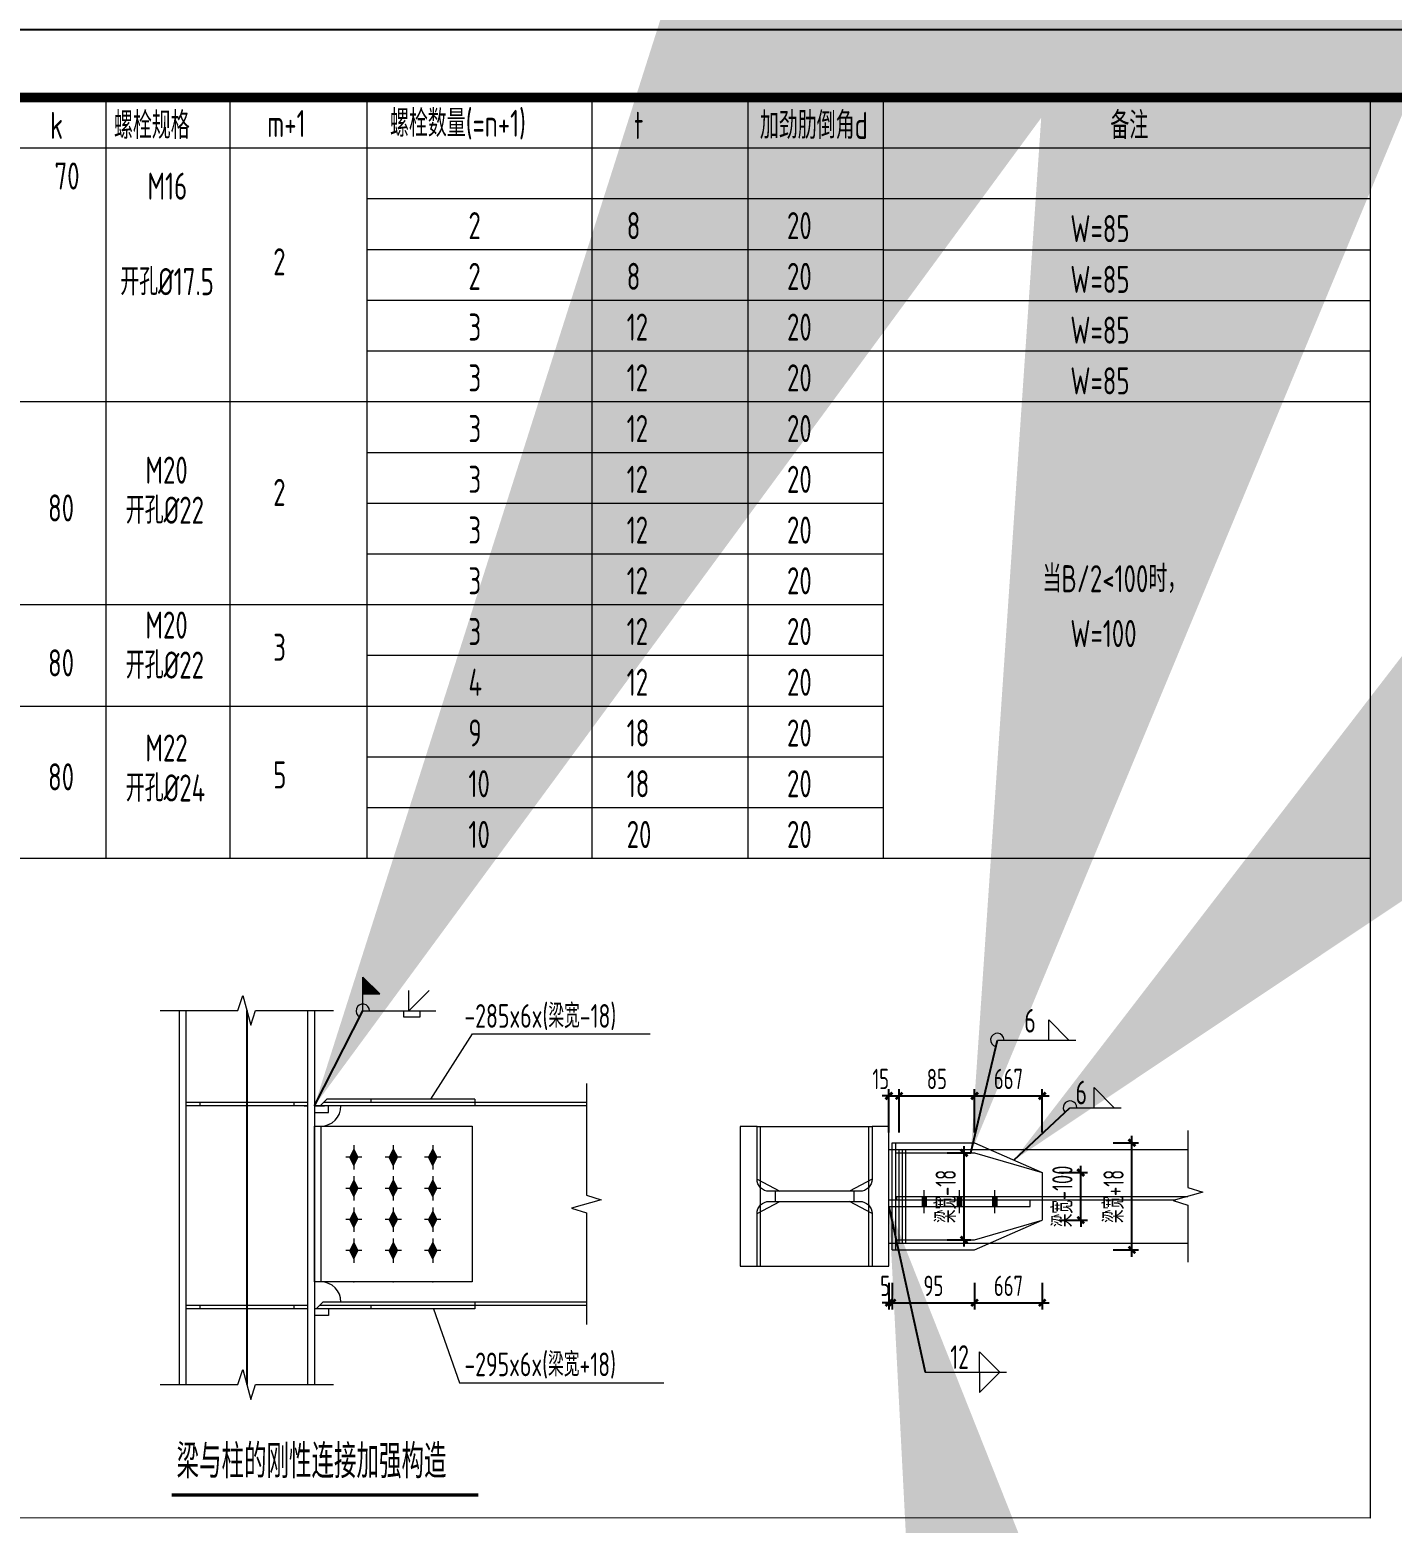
# Model space of a CAD drawing. Extents: x -138012 to 2129925, y -311560 to 0.
# Drawn here: x 1903268 to 1923407, y -158663 to -136589 of the extents above; entities that cross this region are included whole.
import ezdxf
from ezdxf.enums import TextEntityAlignment as Align

# ---------------------------------------------------------------- set-up
doc = ezdxf.new("R2010")
doc.units = 0
doc.header["$LTSCALE"] = 1000
doc.header["$MEASUREMENT"] = 0
doc.linetypes.add('ACAD_ISO04W100', pattern=[30, 24, -3, 0, -3])
doc.linetypes.add('DASHED', pattern=[0.75, 0.5, -0.25])
doc.layers.get('0').update_dxf_attribs({"linetype": 'CONTINUOUS'})
doc.layers.get('Defpoints').update_dxf_attribs({"linetype": 'CONTINUOUS'})
for name, color, linetype in [('3', 3, 'CONTINUOUS'), ('图框', 4, 'CONTINUOUS'), ('填充', 8, 'CONTINUOUS'), ('尺寸', 3, 'CONTINUOUS'), ('文字', 7, 'CONTINUOUS'), ('轴线', 1, 'ACAD_ISO04W100')]:
    doc.layers.add(name, color=color, linetype=linetype)
doc.layers.add('solid', color=4, linetype='CONTINUOUS', lineweight=9)
doc.layers.add('细线', color=8, linetype='CONTINUOUS', lineweight=9)
doc.styles.get("Standard").update_dxf_attribs({"font": 'GBENOR', "bigfont": 'GBCBIG'})
doc.styles.add('TSSD_Dimension', font='tssdeng.shx', dxfattribs={"width": 0.7, "bigfont": 'hztxt.shx'})
doc.styles.add('TSSD_Label', font='Tssdeng.shx', dxfattribs={"width": 0.7, "bigfont": 'hztxt.shx'})
doc.styles.add('TSSD_REIN', font='tssdeng.shx', dxfattribs={"width": 0.7, "bigfont": 'tssdchn.shx'})
doc.dimstyles.new('TSSD_10_1', dxfattribs={"dimtxt": 3, "dimasz": 1, "dimexe": 1, "dimexo": 2.5, "dimgap": 1, "dimtad": 1, "dimdec": 0, "dimlfac": 10, "dimzin": 0, "dimdsep": 46, "dimtxsty": 'TSSD_Dimension', "dimblk": 'ARCHTICK', "dimcen": 0, "dimdle": 1, "dimclrt": 7, "dimadec": 0, "dimazin": 0, "dimtfac": 1, "dimtdec": 0, "dimtix": 1, "dimtmove": 2, "dimatfit": 3, "dimldrblk": 'ARCHTICK', "dimfxl": 0, "dimtolj": 1, "dimtzin": 0, "dimarcsym": 0})
doc.dimstyles.new('TSSD_LEADER_STYLE_200.0', dxfattribs={"dimtxt": 0.18, "dimasz": 200, "dimexe": 0.18, "dimexo": 0.0625, "dimgap": 0.09, "dimtad": 0, "dimtih": 1, "dimtoh": 1, "dimdec": 4, "dimzin": 0, "dimdsep": 46, "dimtxsty": 'Standard', "dimcen": 0.09, "dimadec": 0, "dimazin": 0, "dimtfac": 1, "dimtdec": 4, "dimtofl": 0, "dimtmove": 0, "dimatfit": 3, "dimfxl": 0, "dimtolj": 1, "dimtzin": 0, "dimarcsym": 0})

# ---------------------------------------------------------------- blocks, each defined once
blk = doc.blocks.new('_Weld001')
at = {"linetype": 'ByBlock'}
blk.add_hatch(color=0, dxfattribs=at).paths.add_polyline_path([(0, 1), (0, 0.5), (0.5, 0.5)])
at = {"color": 0, "linetype": 'ByBlock'}
for p, q in [((0, 1), (0.5, 0.5)), ((0, 0), (0, 1)), ((0, 0.5), (0.5, 0.5))]:
    blk.add_line(p, q, dxfattribs=at)
blk = doc.blocks.new('_WELD0012')
at = {"color": 0, "linetype": 'ByBlock'}
for q in [(1, 1), (0, 1)]:
    blk.add_line((0, 0), q, dxfattribs=at)
blk.add_attdef('A', (0.24, 1.464), '', height=0.8, dxfattribs=at)
blk = doc.blocks.new('_ArchTick')
at = {"color": 0, "linetype": 'ByBlock', "const_width": 0.4}
blk.add_lwpolyline([(-0.5, -0.5), (0.5, 0.5)], dxfattribs=at)
blk = doc.blocks.new('*D269')
at = {"layer": 'Defpoints', "color": 0}
for p in [(439435.56, 111164.18), (439436.06, 111164.18), (439436.06, 111158.75)]:
    blk.add_point(p, dxfattribs=at)
at = {"layer": '尺寸', "color": 0, "lineweight": -2}
for p, q in [((439435.56, 111161.68), (439435.56, 111157.75)), ((439436.06, 111161.68), (439436.06, 111157.75)), ((439435.56, 111158.75), (439434.56, 111158.75)), ((439435.56, 111158.75), (439436.06, 111158.75)), ((439436.06, 111158.75), (439437.06, 111158.75))]:
    blk.add_line(p, q, dxfattribs=at)
blk.add_blockref('_ArchTick', (439435.56, 111158.75), dxfattribs=at)
at = {"layer": '尺寸', "color": 0, "lineweight": -2, "rotation": 180}
blk.add_blockref('_ArchTick', (439436.06, 111158.75), dxfattribs=at)
at = {"layer": '尺寸', "color": 7, "insert": (439435, 111161.25), "char_height": 3, "attachment_point": 5, "style": 'TSSD_REIN'}
blk.add_mtext('\\A1;5', dxfattribs=at)
blk = doc.blocks.new('*D271')
at = {"layer": 'Defpoints', "color": 0}
for p in [(439437.06, 111189.33), (439435.56, 111181.4), (439437.06, 111181.4)]:
    blk.add_point(p, dxfattribs=at)
at = {"layer": '尺寸', "color": 0, "lineweight": -2}
for p, q in [((439435.56, 111189.33), (439434.56, 111189.33)), ((439435.56, 111183.9), (439435.56, 111190.33)), ((439435.56, 111189.33), (439437.06, 111189.33)), ((439437.06, 111183.9), (439437.06, 111190.33)), ((439437.06, 111189.33), (439438.06, 111189.33))]:
    blk.add_line(p, q, dxfattribs=at)
blk.add_blockref('_ArchTick', (439435.56, 111189.33), dxfattribs=at)
at = {"layer": '尺寸', "color": 0, "lineweight": -2, "rotation": 180}
blk.add_blockref('_ArchTick', (439437.06, 111189.33), dxfattribs=at)
at = {"layer": '尺寸', "color": 7, "insert": (439434.35, 111191.83), "char_height": 3, "attachment_point": 5, "style": 'TSSD_REIN'}
blk.add_mtext('\\A1;15', dxfattribs=at)
blk = doc.blocks.new('_WELD004')
at = {"color": 0, "linetype": 'ByBlock'}
for p, q in [((0, 1), (1, 0)), ((0, 0), (0, 1))]:
    blk.add_line(p, q, dxfattribs=at)
blk = doc.blocks.new('*D275')
at = {"layer": 'Defpoints', "color": 0}
for p in [(439466.23, 111182.4), (439471.48, 111182.4), (439466.23, 111166.55)]:
    blk.add_point(p, dxfattribs=at)
at = {"layer": '尺寸', "color": 0, "lineweight": -2}
for p, q in [((439468.73, 111182.4), (439472.48, 111182.4)), ((439471.48, 111165.55), (439471.48, 111183.4)), ((439468.73, 111166.55), (439472.48, 111166.55))]:
    blk.add_line(p, q, dxfattribs=at)
for p, rotation in [((439471.48, 111182.4), 90), ((439471.48, 111166.55), 270)]:
    blk.add_blockref('_ArchTick', p, dxfattribs=dict(at, rotation=rotation))
at = {"layer": '尺寸', "color": 7, "insert": (439468.8, 111174.48), "char_height": 3, "attachment_point": 5, "rotation": 90, "style": 'TSSD_REIN'}
blk.add_mtext('\\A1;梁宽+18', dxfattribs=at)
blk = doc.blocks.new('*D276')
at = {"layer": 'Defpoints', "color": 0}
for p in [(439458.23, 111177.98), (439463.92, 111177.98), (439458.23, 111170.98)]:
    blk.add_point(p, dxfattribs=at)
at = {"layer": '尺寸', "color": 0, "lineweight": -2}
for p, q in [((439460.73, 111177.98), (439464.92, 111177.98)), ((439463.92, 111177.98), (439463.92, 111178.98)), ((439463.92, 111170.98), (439463.92, 111177.98)), ((439460.73, 111170.98), (439464.92, 111170.98)), ((439463.92, 111170.98), (439463.92, 111169.98))]:
    blk.add_line(p, q, dxfattribs=at)
for p, rotation in [((439463.92, 111177.98), 270), ((439463.92, 111170.98), 90)]:
    blk.add_blockref('_ArchTick', p, dxfattribs=dict(at, rotation=rotation))
at = {"layer": '尺寸', "color": 7, "insert": (439461.24, 111174.48), "char_height": 3, "attachment_point": 5, "rotation": 90, "style": 'TSSD_REIN'}
blk.add_mtext('\\A1;梁宽-100', dxfattribs=at)
blk = doc.blocks.new('*D277')
at = {"layer": 'Defpoints', "color": 0}
for p in [(439441.66, 111180.9), (439446.66, 111180.9), (439441.66, 111168.05)]:
    blk.add_point(p, dxfattribs=at)
at = {"layer": '尺寸', "color": 0, "lineweight": -2}
for p, q in [((439444.16, 111180.9), (439447.66, 111180.9)), ((439446.66, 111167.05), (439446.66, 111181.9)), ((439444.16, 111168.05), (439447.66, 111168.05))]:
    blk.add_line(p, q, dxfattribs=at)
for p, rotation in [((439446.66, 111180.9), 90), ((439446.66, 111168.05), 270)]:
    blk.add_blockref('_ArchTick', p, dxfattribs=dict(at, rotation=rotation))
at = {"layer": '尺寸', "color": 7, "insert": (439443.98, 111174.48), "char_height": 3, "attachment_point": 5, "rotation": 90, "style": 'TSSD_REIN'}
blk.add_mtext('\\A1;梁宽-18', dxfattribs=at)
blk = doc.blocks.new('2013032009565986')
at = {"layer": '填充'}
for points in [[(439356.46, 111181.45), (439357.06, 111180.25), (439356.46, 111179.05), (439355.86, 111180.25)], [(439362.29, 111181.45), (439362.89, 111180.25), (439362.29, 111179.05), (439361.69, 111180.25)], [(439368.12, 111181.45), (439368.72, 111180.25), (439368.12, 111179.05), (439367.52, 111180.25)], [(439356.46, 111176.85), (439357.06, 111175.65), (439356.46, 111174.45), (439355.86, 111175.65)], [(439362.29, 111176.85), (439362.89, 111175.65), (439362.29, 111174.45), (439361.69, 111175.65)], [(439368.12, 111176.85), (439368.72, 111175.65), (439368.12, 111174.45), (439367.52, 111175.65)], [(439356.46, 111172.25), (439357.06, 111171.05), (439356.46, 111169.85), (439355.86, 111171.05)], [(439362.29, 111172.25), (439362.89, 111171.05), (439362.29, 111169.85), (439361.69, 111171.05)], [(439368.12, 111172.25), (439368.72, 111171.05), (439368.12, 111169.85), (439367.52, 111171.05)], [(439356.46, 111167.65), (439357.06, 111166.45), (439356.46, 111165.25), (439355.86, 111166.45)], [(439362.29, 111167.65), (439362.89, 111166.45), (439362.29, 111165.25), (439361.69, 111166.45)], [(439368.12, 111167.65), (439368.72, 111166.45), (439368.12, 111165.25), (439367.52, 111166.45)]]:
    blk.add_hatch(color=256, dxfattribs=at).paths.add_polyline_path(points)
at = {"layer": '细线'}
for p, q in [((439330.63, 111201.97), (439330.63, 111146.67)), ((439331.63, 111201.97), (439331.63, 111146.67)), ((439349.63, 111201.97), (439349.63, 111146.67)), ((439350.63, 111201.97), (439350.63, 111146.67)), ((439357.79, 111201.9), (439368.6, 111201.9)), ((439363.81, 111201.9), (439363.81, 111201.03)), ((439366.24, 111201.03), (439366.24, 111201.9)), ((439363.81, 111201.03), (439366.24, 111201.03)), ((439367.86, 111188.85), (439373.99, 111198.49)), ((439373.99, 111198.49), (439400.25, 111198.49)), ((439451.59, 111197.58), (439463.18, 111197.58)), ((439351.46, 111187.85), (439352.46, 111188.85)), ((439374.33, 111188.85), (439352.46, 111188.85)), ((439359, 111188.35), (439359, 111188.85)), ((439374.33, 111188.85), (439374.33, 111187.85)), ((439349.63, 111188.35), (439331.63, 111188.35)), ((439349.63, 111187.85), (439331.63, 111187.85)), ((439333.68, 111188.35), (439333.68, 111187.85)), ((439347.57, 111188.35), (439347.57, 111187.85)), ((439349.13, 111187.85), (439349.63, 111187.85)), ((439390.84, 111187.85), (439350.63, 111187.85)), ((439350.63, 111187.85), (439352.13, 111187.85)), ((439350.63, 111186.85), (439352.7, 111186.85)), ((439390.84, 111188.35), (439351.96, 111188.35)), ((439352.7, 111186.85), (439352.7, 111187.85)), ((439462.33, 111187.58), (439469.88, 111187.58)), ((439416.06, 111184.78), (439433.06, 111184.78)), ((439416.56, 111164.18), (439416.56, 111184.78)), ((439432.56, 111184.78), (439432.56, 111164.18)), ((439356.46, 111182.05), (439356.46, 111178.45)), ((439362.29, 111182.05), (439362.29, 111178.45)), ((439368.12, 111182.05), (439368.12, 111178.45)), ((439436.06, 111182.4), (439448.23, 111182.4)), ((439436.06, 111166.55), (439436.06, 111182.4)), ((439436.56, 111181.4), (439436.56, 111182.4)), ((439357.66, 111180.25), (439355.26, 111180.25)), ((439356.46, 111181.45), (439355.86, 111180.25)), ((439356.46, 111179.05), (439355.86, 111180.25)), ((439356.46, 111181.45), (439357.06, 111180.25)), ((439356.46, 111179.05), (439357.06, 111180.25)), ((439363.49, 111180.25), (439361.09, 111180.25)), ((439362.29, 111181.45), (439361.69, 111180.25)), ((439362.29, 111179.05), (439361.69, 111180.25)), ((439362.29, 111181.45), (439362.89, 111180.25)), ((439362.29, 111179.05), (439362.89, 111180.25)), ((439369.32, 111180.25), (439366.92, 111180.25)), ((439368.12, 111181.45), (439367.52, 111180.25)), ((439368.12, 111179.05), (439367.52, 111180.25)), ((439368.12, 111181.45), (439368.72, 111180.25)), ((439368.12, 111179.05), (439368.72, 111180.25)), ((439435.56, 111181.4), (439479.77, 111181.4)), ((439435.56, 111168.05), (439435.56, 111180.9)), ((439436.56, 111180.9), (439448.23, 111180.9)), ((439437.06, 111167.55), (439437.06, 111181.4)), ((439437.56, 111167.55), (439437.56, 111181.4)), ((439448.23, 111180.9), (439458.23, 111177.98)), ((439458.23, 111177.98), (439458.23, 111170.98)), ((439458.23, 111177.98), (439458.23, 111174.98)), ((439357.66, 111175.65), (439355.26, 111175.65)), ((439356.46, 111176.85), (439355.86, 111175.65)), ((439356.46, 111174.45), (439355.86, 111175.65)), ((439356.46, 111177.45), (439356.46, 111173.85)), ((439356.46, 111176.85), (439357.06, 111175.65)), ((439356.46, 111174.45), (439357.06, 111175.65)), ((439363.49, 111175.65), (439361.09, 111175.65)), ((439362.29, 111176.85), (439361.69, 111175.65)), ((439362.29, 111174.45), (439361.69, 111175.65)), ((439362.29, 111177.45), (439362.29, 111173.85)), ((439362.29, 111176.85), (439362.89, 111175.65)), ((439362.29, 111174.45), (439362.89, 111175.65)), ((439369.32, 111175.65), (439366.92, 111175.65)), ((439368.12, 111176.85), (439367.52, 111175.65)), ((439368.12, 111174.45), (439367.52, 111175.65)), ((439368.12, 111177.45), (439368.12, 111173.85)), ((439368.12, 111176.85), (439368.72, 111175.65)), ((439368.12, 111174.45), (439368.72, 111175.65)), ((439416.06, 111177.03), (439419.42, 111175.23)), ((439433.06, 111177.03), (439429.71, 111175.23)), ((439416.06, 111171.93), (439419.42, 111173.73)), ((439418.75, 111175.23), (439418.75, 111173.73)), ((439433.06, 111171.93), (439429.71, 111173.73)), ((439430.37, 111175.23), (439430.37, 111173.73)), ((439436.7, 111174.48), (439436.7, 111173.98)), ((439440.78, 111171.98), (439440.78, 111175.38)), ((439446, 111171.98), (439446, 111175.38)), ((439451.22, 111171.98), (439451.22, 111175.38)), ((439456.43, 111172.98), (439456.43, 111173.98)), ((439458.23, 111173.98), (439458.23, 111170.98)), ((439357.66, 111171.05), (439355.26, 111171.05)), ((439356.46, 111172.25), (439355.86, 111171.05)), ((439356.46, 111169.85), (439355.86, 111171.05)), ((439356.46, 111172.85), (439356.46, 111169.25)), ((439356.46, 111172.25), (439357.06, 111171.05)), ((439356.46, 111169.85), (439357.06, 111171.05)), ((439363.49, 111171.05), (439361.09, 111171.05)), ((439362.29, 111172.25), (439361.69, 111171.05)), ((439362.29, 111169.85), (439361.69, 111171.05)), ((439362.29, 111172.85), (439362.29, 111169.25)), ((439362.29, 111172.25), (439362.89, 111171.05)), ((439362.29, 111169.85), (439362.89, 111171.05)), ((439369.32, 111171.05), (439366.92, 111171.05)), ((439368.12, 111172.25), (439367.52, 111171.05)), ((439368.12, 111169.85), (439367.52, 111171.05)), ((439368.12, 111172.85), (439368.12, 111169.25)), ((439368.12, 111172.25), (439368.72, 111171.05)), ((439368.12, 111169.85), (439368.72, 111171.05)), ((439448.23, 111168.05), (439458.23, 111170.98)), ((439356.46, 111167.65), (439355.86, 111166.45)), ((439356.46, 111168.25), (439356.46, 111164.65)), ((439356.46, 111167.65), (439357.06, 111166.45)), ((439362.29, 111167.65), (439361.69, 111166.45)), ((439362.29, 111168.25), (439362.29, 111164.65)), ((439362.29, 111167.65), (439362.89, 111166.45)), ((439368.12, 111167.65), (439367.52, 111166.45)), ((439368.12, 111168.25), (439368.12, 111164.65)), ((439368.12, 111167.65), (439368.72, 111166.45)), ((439435.56, 111167.55), (439479.77, 111167.55)), ((439436.56, 111168.05), (439448.23, 111168.05)), ((439436.56, 111166.55), (439436.56, 111167.55)), ((439357.66, 111166.45), (439355.26, 111166.45)), ((439356.46, 111165.25), (439355.86, 111166.45)), ((439356.46, 111165.25), (439357.06, 111166.45)), ((439363.49, 111166.45), (439361.09, 111166.45)), ((439362.29, 111165.25), (439361.69, 111166.45)), ((439362.29, 111165.25), (439362.89, 111166.45)), ((439369.32, 111166.45), (439366.92, 111166.45)), ((439368.12, 111165.25), (439367.52, 111166.45)), ((439368.12, 111165.25), (439368.72, 111166.45)), ((439436.06, 111166.55), (439448.23, 111166.55)), ((439416.06, 111164.18), (439433.06, 111164.18)), ((439349.63, 111158.35), (439331.63, 111158.35)), ((439349.63, 111157.85), (439331.63, 111157.85)), ((439333.68, 111158.35), (439333.68, 111157.85)), ((439347.57, 111158.35), (439347.57, 111157.85)), ((439374.33, 111157.85), (439350.63, 111157.85)), ((439351.88, 111158.85), (439350.88, 111157.85)), ((439390.84, 111158.35), (439351.38, 111158.35)), ((439390.84, 111158.85), (439351.88, 111158.85)), ((439352.7, 111157.85), (439352.7, 111156.85)), ((439359, 111157.85), (439359, 111158.35)), ((439368.25, 111157.85), (439372.06, 111146.89)), ((439374.33, 111158.85), (439374.33, 111157.85)), ((439352.7, 111156.85), (439350.63, 111156.85)), ((439372.06, 111146.89), (439402.29, 111146.89)), ((439440.9, 111148.47), (439452.95, 111148.47))]:
    blk.add_line(p, q, dxfattribs=at)
at = {"layer": '细线', "linetype": 'DASHED'}
for p, q in [((439351.56, 111184.85), (439351.56, 111161.85)), ((439448.23, 111182.4), (439458.23, 111177.98)), ((439436.56, 111167.55), (439436.56, 111181.4)), ((439438.06, 111167.55), (439438.06, 111181.4)), ((439435.56, 111173.98), (439456.43, 111173.98)), ((439436.7, 111174.48), (439479.77, 111174.48)), ((439456.43, 111173.98), (439477.94, 111173.98)), ((439435.56, 111172.98), (439456.43, 111172.98)), ((439448.23, 111166.55), (439458.23, 111170.98))]:
    blk.add_line(p, q, dxfattribs=at)
at = {"layer": '细线'}
for points in [[(439327.83, 111201.97), (439339.33, 111201.97), (439340.03, 111204.17), (439341.23, 111199.77), (439341.93, 111201.97), (439353.43, 111201.97)], [(439390.84, 111191.15), (439390.84, 111174.65), (439393.04, 111173.95), (439388.64, 111172.75), (439390.84, 111172.05), (439390.84, 111155.55)], [(439479.77, 111184.2), (439479.77, 111175.78), (439481.97, 111175.08), (439477.57, 111173.88), (439479.77, 111173.18), (439479.77, 111164.75)], [(439327.83, 111146.67), (439339.33, 111146.67), (439340.03, 111148.87), (439341.23, 111144.47), (439341.93, 111146.67), (439353.43, 111146.67)]]:
    blk.add_lwpolyline(points, dxfattribs=at)
blk.add_lwpolyline([(439350.63, 111184.85), (439373.95, 111184.85), (439373.95, 111161.85), (439350.63, 111161.85)], close=True, dxfattribs=at)
blk.add_lwpolyline([(439413.56, 111184.78), (439413.56, 111164.18), (439416.06, 111164.18), (439416.06, 111171.93, -0.414214), (439417.86, 111173.73), (439431.26, 111173.73, -0.414214), (439433.06, 111171.93), (439433.06, 111164.18), (439435.56, 111164.18), (439435.56, 111184.78), (439433.06, 111184.78), (439433.06, 111177.03, -0.414214), (439431.26, 111175.23), (439417.86, 111175.23, -0.414214), (439416.06, 111177.03), (439416.06, 111184.78), (439413.56, 111184.78)], format="xyb", dxfattribs=at)
for points, const_width in [([(439440.78, 111172.98), (439440.78, 111174.47)], 0.8), ([(439446, 111172.98), (439446, 111174.47)], 0.8), ([(439451.22, 111172.98), (439451.22, 111174.47)], 0.8), ([(439329.52, 111130.31), (439374.84, 111130.31)], 0.5)]:
    blk.add_lwpolyline(points, dxfattribs=dict(at, const_width=const_width))
for centre, radius, start, end in [((439357.79, 111201.9), 1, 0, 243.0065), ((439451.59, 111197.58), 1, 0, 256.7587), ((439351.56, 111187.85), 3, 270, 0), ((439462.33, 111187.58), 1, 0, 223.1021), ((439351.56, 111158.85), 3, 0, 90)]:
    blk.add_arc(centre, radius, start, end, dxfattribs=at)
for p in [(439350.63, 111180.25), (439350.63, 111175.65), (439440.78, 111173.98), (439446, 111173.98), (439451.22, 111173.98), (439350.63, 111171.05), (439350.63, 111166.45), (439356.46, 111161.85), (439362.29, 111161.85), (439368.12, 111161.85)]:
    blk.add_point(p, dxfattribs=at)
at = {"layer": '轴线', "color": 8}
blk.add_line((439340.63, 111201.97), (439340.63, 111146.67), dxfattribs=at)
at = {"layer": '细线'}
for name, p, xscale, yscale, zscale in [('_Weld001', (439357.79, 111201.9), 5, 5, 5), ('_WELD0012', (439364.6, 111201.9), 3, 3, 3), ('_WELD004', (439459.18, 111197.58), 3, 3, 3), ('_WELD004', (439465.88, 111187.58), 3, 3, 3), ('_WELD004', (439448.95, 111148.47), 3, 3, 3)]:
    blk.add_blockref(name, p, dxfattribs=dict(at, xscale=xscale, yscale=yscale, zscale=zscale))
at = {"layer": '细线', "xscale": -3, "yscale": 3, "zscale": 3, "rotation": 180}
blk.add_blockref('_WELD004', (439448.95, 111148.47), dxfattribs=at)
at = {"layer": '文字', "style": 'TSSD_REIN', "width": 0.7}
for s, p in [('-285x6x(梁宽-18)', (439372.81, 111199.4)), ('6', (439455.58, 111198.69)), ('6', (439463.15, 111188.08)), ('-295x6x(梁宽+18)', (439372.81, 111147.89)), ('12', (439444.63, 111148.97))]:
    blk.add_text(s, height=3.5, dxfattribs=at).set_placement(p)
blk.add_text('梁与柱的刚性连接加强构造', height=5, dxfattribs=at).set_placement((439330.25, 111131.31), align=Align.BOTTOM_LEFT)
at = {"layer": '尺寸'}
for base, p1, p2, picture, middle in [((439437.06, 111189.33), (439435.56, 111181.4), (439437.06, 111181.4), '*D271', (439434.35, 111191.83)), ((439436.06, 111158.75), (439435.56, 111164.18), (439436.06, 111164.18), '*D269', (439435, 111161.25))]:
    dim = blk.add_linear_dim(base=base, p1=p1, p2=p2, dimstyle='TSSD_10_1', override={"dimtxsty": 'TSSD_REIN'}, dxfattribs=at)
    dim.commit()
    dim.dimension.update_dxf_attribs({"geometry": picture, "text_midpoint": middle, "dimtype": 128})
for base, p1, p2, text in [((439448.23, 111189.33), (439437.06, 111181.4), (439448.23, 111181.4), '85'), ((439458.23, 111189.33), (439448.23, 111181.4), (439458.23, 111181.4), '667'), ((439448.23, 111158.75), (439436.06, 111164.18), (439448.23, 111164.18), '95'), ((439458.23, 111158.75), (439448.23, 111164.18), (439458.23, 111164.18), '667')]:
    blk.add_linear_dim(base=base, p1=p1, p2=p2, text=text, dimstyle='TSSD_10_1', override={"dimtxsty": 'TSSD_REIN'}, dxfattribs=at).render()
for base, p1, p2, text, picture, middle in [((439463.92, 111177.98), (439458.23, 111170.98), (439458.23, 111177.98), '梁宽-100', '*D276', (439461.24, 111174.48)), ((439471.48, 111182.4), (439466.23, 111166.55), (439466.23, 111182.4), '梁宽+18', '*D275', (439468.8, 111174.48)), ((439446.66, 111180.9), (439441.66, 111168.05), (439441.66, 111180.9), '梁宽-18', '*D277', (439443.98, 111174.48))]:
    dim = blk.add_linear_dim(base=base, p1=p1, p2=p2, angle=90, text=text, dimstyle='TSSD_10_1', override={"dimtxsty": 'TSSD_REIN'}, dxfattribs=at)
    dim.commit()
    dim.dimension.update_dxf_attribs({"geometry": picture, "text_midpoint": middle})
at = {"layer": '细线'}
for points in [[(439350.63, 111187.85), (439357.79, 111201.9)], [(439447.67, 111180.9), (439451.59, 111197.58)], [(439454.04, 111179.83), (439462.33, 111187.58)], [(439435.56, 111172.98), (439440.9, 111148.47)]]:
    blk.add_leader(points, dimstyle='TSSD_LEADER_STYLE_200.0', override={"dimtxsty": 'TSSD_REIN'}, dxfattribs=at)

msp = doc.modelspace()

# ---------------------------------------------------------------- linework, layer by layer
at = {"layer": '3', "const_width": 100}
msp.add_lwpolyline([(1854308.843, -137588.721), (1928408.843, -137588.721), (1928408.843, -194988.721), (1854308.843, -194988.721)], close=True, dxfattribs=at)
at = {"layer": 'solid', "color": 161}
for p, q in [((1923080.304, -137588.721), (1888694.572, -137588.721)), ((1923080.304, -137598.721), (1888694.572, -137598.721)), ((1904391.743, -137588.721), (1904391.743, -148838.721)), ((1906223.812, -137588.721), (1906223.812, -148838.721)), ((1908251.047, -137588.721), (1908251.047, -148838.721)), ((1911576.884, -137588.721), (1911576.884, -148838.721)), ((1913880.769, -137588.721), (1913880.769, -148838.721)), ((1915880.454, -137588.721), (1915880.454, -148838.721)), ((1923080.304, -137588.721), (1923080.304, -158578.721)), ((1923080.304, -137598.721), (1923080.304, -158588.721)), ((1923080.304, -138338.721), (1888694.572, -138338.721)), ((1923080.304, -138338.721), (1888694.572, -138338.721)), ((1923080.304, -138338.721), (1908251.047, -138338.721)), ((1923080.304, -138338.721), (1908251.047, -138338.721)), ((1923080.304, -138338.721), (1908251.047, -138338.721)), ((1923080.304, -139088.721), (1908251.047, -139088.721)), ((1915880.454, -139838.721), (1908251.047, -139838.721)), ((1915880.454, -139838.721), (1923080.304, -139838.721)), ((1915880.454, -140588.721), (1908251.047, -140588.721)), ((1915880.454, -140588.721), (1923080.304, -140588.721)), ((1923080.304, -141338.721), (1908251.047, -141338.721)), ((1923080.304, -142088.721), (1888694.572, -142088.721)), ((1923080.304, -142088.721), (1908251.047, -142088.721)), ((1915880.454, -142838.721), (1908251.047, -142838.721)), ((1915880.454, -142838.721), (1908251.047, -142838.721)), ((1915880.454, -142838.721), (1908251.047, -142838.721)), ((1915880.454, -143588.721), (1908251.047, -143588.721)), ((1915880.454, -144338.721), (1908251.047, -144338.721)), ((1915880.454, -144338.721), (1908251.047, -144338.721)), ((1915880.454, -145088.721), (1888694.572, -145088.721)), ((1915880.454, -145088.721), (1908251.047, -145088.721)), ((1915880.454, -145838.721), (1908251.047, -145838.721)), ((1915880.454, -145838.721), (1908251.047, -145838.721)), ((1915880.454, -145838.721), (1908251.047, -145838.721)), ((1915880.454, -146588.721), (1888694.572, -146588.721)), ((1915880.454, -146588.721), (1908251.047, -146588.721)), ((1915880.454, -146588.721), (1908251.047, -146588.721)), ((1915880.454, -147338.721), (1908251.047, -147338.721)), ((1915880.454, -147338.721), (1908251.047, -147338.721)), ((1908584.461, -147338.721), (1908251.047, -147338.721)), ((1915880.454, -148088.721), (1908251.047, -148088.721)), ((1923080.304, -148838.721), (1888694.572, -148838.721)), ((1923080.304, -158588.721), (1888694.572, -158578.721))]:
    msp.add_line(p, q, dxfattribs=at)
at = {"layer": '图框'}
for points in [[(1851808.842, -195988.721), (1935908.842, -195988.721), (1935908.842, -136588.721), (1851808.842, -136588.721)], [(1851808.843, -195988.721), (1935908.843, -195988.721), (1935908.843, -136588.721), (1851808.843, -136588.721)]]:
    msp.add_lwpolyline(points, close=True, dxfattribs=at)
for points, const_width in [([(1854308.843, -137588.721), (1934908.843, -137588.721), (1934908.843, -194988.721), (1854308.843, -194988.721)], 140), ([(1934908.842, -194988.721), (1934908.842, -137588.721), (1854308.842, -137588.721), (1854308.842, -194988.721)], 100)]:
    msp.add_lwpolyline(points, close=True, dxfattribs=dict(at, const_width=const_width))

# ---------------------------------------------------------------- block references
at = {"xscale": 100, "yscale": 100, "zscale": 100}
msp.add_blockref('2013032009565986', (-42027588.51, -11271279.809), dxfattribs=at)

# ---------------------------------------------------------------- texts
at = {"layer": 'solid', "color": 161, "style": 'TSSD_Label', "width": 0.7}
for s, p in [('螺栓数量(=n+1)', (1908591.511, -138169.851)), ('k', (1903566.434, -138200.511)), ('螺栓规格', (1904510.871, -138200.511)), ('m+1', (1906777.279, -138173.658)), ('t', (1912201.161, -138200.511)), ('加劲肋倒角d', (1914060.257, -138200.511)), ('备注', (1919241.147, -138200.511)), ('70', (1903632.767, -138949.436)), ('M16', (1905006.222, -139098.891)), ('2', (1909751.567, -139682.651)), ('8', (1912091.305, -139682.651)), ('20', (1914461.218, -139682.651)), ('W=85', (1918649.88, -139726.996)), ('2', (1906865.697, -140216.824)), ('开孔%%c17.5', (1904603.332, -140510.591)), ('2', (1909751.567, -140432.651)), ('8', (1912091.305, -140432.651)), ('20', (1914461.218, -140432.651)), ('W=85', (1918649.88, -140476.996)), ('3', (1909751.567, -141182.651)), ('12', (1912091.305, -141182.651)), ('20', (1914461.218, -141182.651)), ('W=85', (1918649.88, -141226.996)), ('3', (1909751.567, -141932.651)), ('12', (1912091.305, -141932.651)), ('20', (1914461.218, -141932.651)), ('W=85', (1918649.88, -141976.996)), ('3', (1909751.567, -142682.651)), ('12', (1912091.305, -142682.651)), ('20', (1914461.218, -142682.651)), ('M20', (1904975.671, -143297.692)), ('3', (1909751.567, -143432.651)), ('12', (1912091.305, -143432.651)), ('20', (1914461.218, -143432.651)), ('2', (1906865.697, -143626.235)), ('80', (1903536.767, -143856.235)), ('开孔%%c22', (1904685.7, -143888.698)), ('3', (1909751.567, -144182.651)), ('12', (1912091.305, -144182.651)), ('20', (1914461.218, -144182.651)), ('3', (1909751.567, -144932.651)), ('12', (1912091.305, -144932.651)), ('20', (1914461.218, -144932.651)), ('当B/2<100时，', (1918238.664, -144901.679)), ('M20', (1904975.671, -145587.408)), ('3', (1909751.567, -145682.651)), ('12', (1912091.305, -145682.651)), ('20', (1914461.218, -145682.651)), ('W=100', (1918649.88, -145712.777)), ('3', (1906865.697, -145915.951)), ('80', (1903536.767, -146145.95)), ('开孔%%c22', (1904685.7, -146178.414)), ('4', (1909751.567, -146432.651)), ('12', (1912091.305, -146432.651)), ('20', (1914461.218, -146432.651)), ('9', (1909751.567, -147182.651)), ('18', (1912091.305, -147182.651)), ('20', (1914461.218, -147182.651)), ('M22', (1904975.671, -147404.315)), ('80', (1903536.767, -147830.707)), ('5', (1906865.697, -147802.241)), ('开孔%%C24', (1904685.7, -147995.321)), ('10', (1909751.567, -147932.651)), ('18', (1912091.305, -147932.651)), ('20', (1914461.218, -147932.651)), ('10', (1909751.567, -148682.651)), ('20', (1912091.305, -148682.651)), ('20', (1914461.218, -148682.651))]:
    msp.add_text(s, height=400, dxfattribs=at).set_placement(p)

doc.saveas('drawing.dxf')
